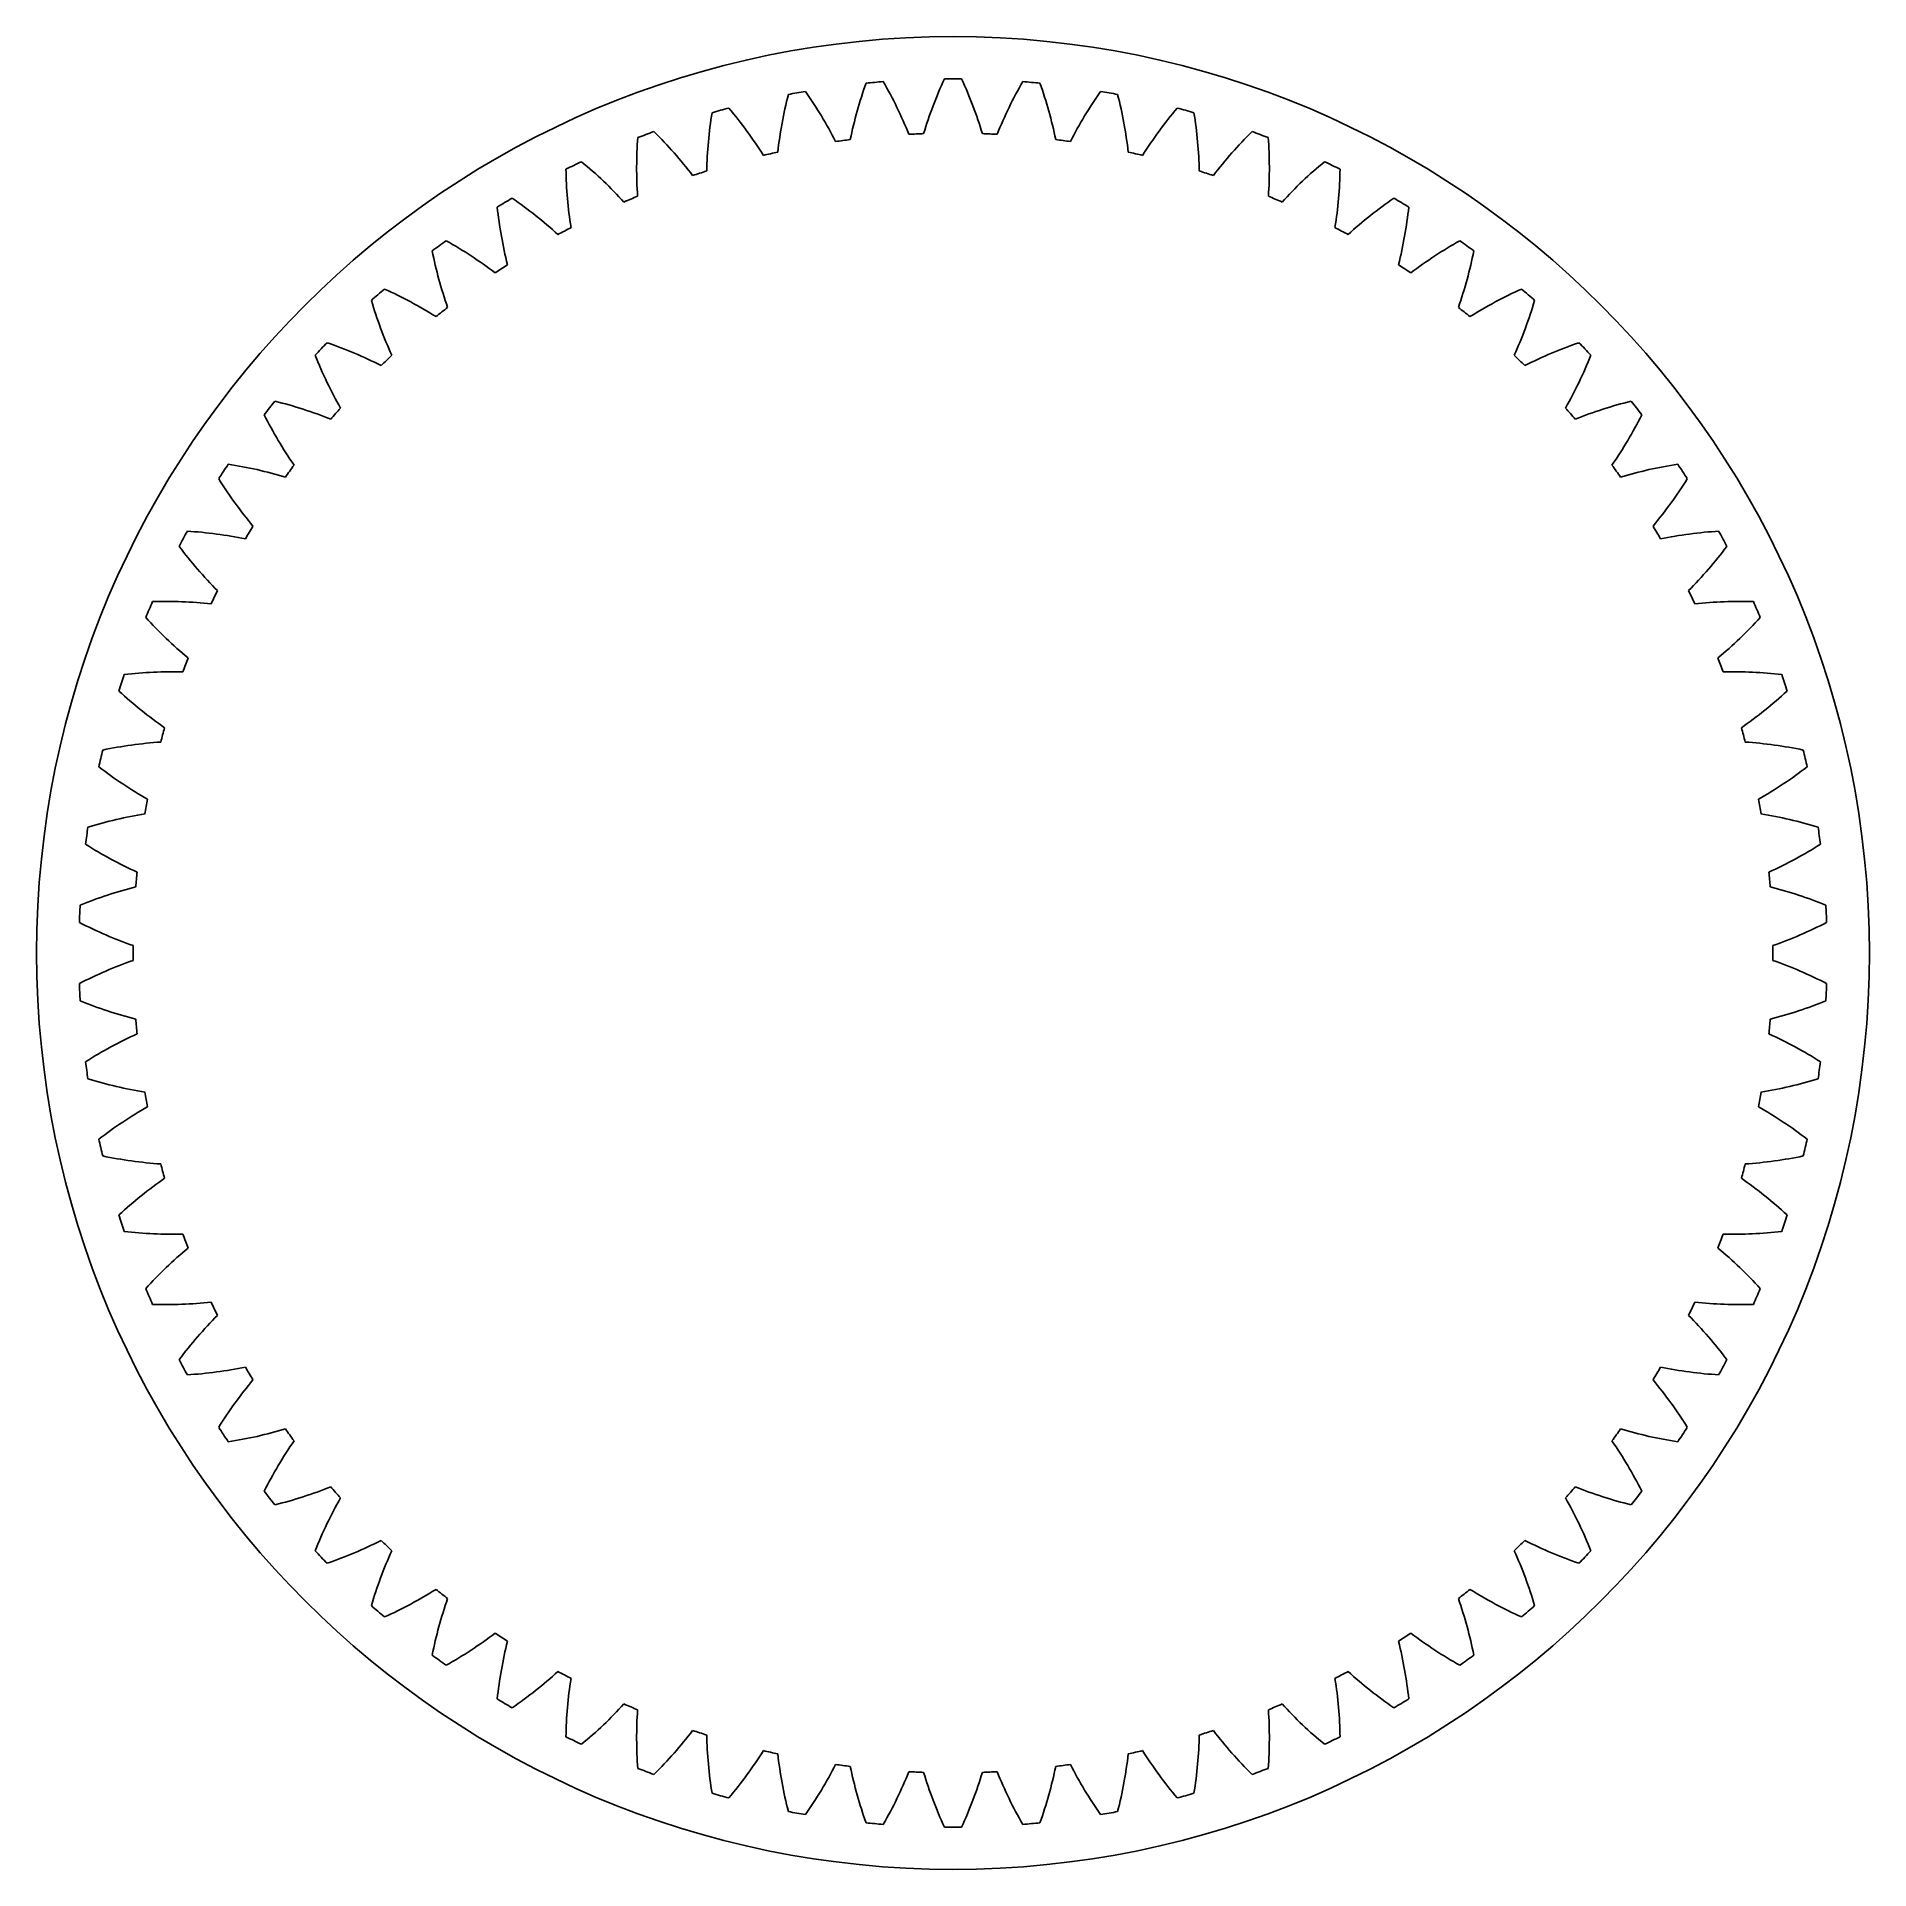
# Model space of a CAD drawing. Header units: millimetres. Extents: x -38 to 38, y -38 to 38.
import ezdxf

# ---------------------------------------------------------------- set-up
doc = ezdxf.new("R2010")
doc.units = ezdxf.units.MM

msp = doc.modelspace()

# ---------------------------------------------------------------- linework, layer by layer
at = {"color": 7, "linetype": 'Continuous', "lineweight": 25}
msp.add_circle((0, 0), 38, dxfattribs=at)
for centre, radius, start, end in [((0, 0), 36.251, 99.71866, 100.85277), ((-20.455, 25.693), 17.5, 27.04388, 35.00092), ((12.882, 30.209), 17.5, 160.42765, 168.38469), ((0, 0), 36.251, 94.5758, 95.70991), ((-18.069, 27.423), 17.5, 21.90102, 29.85806), ((15.538, 28.932), 17.5, 155.2848, 163.24184), ((0, 0), 36.251, 89.43295, 90.56705), ((-15.538, 28.932), 17.5, 16.75816, 24.7152), ((18.069, 27.423), 17.5, 150.14194, 158.09898), ((0, 0), 36.251, 84.29009, 85.4242), ((-12.882, 30.209), 17.5, 11.61531, 19.57235), ((20.455, 25.693), 17.5, 144.99908, 152.95612), ((0, 0), 36.251, 79.14723, 80.28134), ((0, 0), 36.251, 104.86152, 105.99563), ((-22.675, 23.756), 17.5, 32.18674, 40.14377), ((10.122, 31.242), 17.5, 165.57051, 173.52755), ((-10.122, 31.242), 17.5, 6.47245, 14.42949), ((22.675, 23.756), 17.5, 139.85623, 147.81326), ((0, 0), 36.251, 74.00437, 75.13848), ((7.281, 32.023), 17.5, 170.71337, 178.67041), ((-7.281, 32.023), 17.5, 1.32959, 9.28663), ((4.381, 32.547), 17.5, 175.85623, 183.81326), ((0, 0), 36.251, 110.00437, 111.13848), ((-24.713, 21.628), 17.5, 37.32959, 45.28663), ((0, 0), 34, 97.19684, 98.23173), ((0, 0), 34, 92.05398, 93.08888), ((0, 0), 34, 86.91112, 87.94602), ((0, 0), 34, 81.76827, 82.80316), ((24.713, 21.628), 17.5, 134.71337, 142.67041), ((0, 0), 36.251, 68.86152, 69.99563), ((-4.381, 32.547), 17.5, 356.18674, 4.14377), ((0, 0), 36.251, 115.14723, 116.28134), ((-26.553, 19.325), 17.5, 42.47245, 50.42949), ((0, 0), 34, 102.3397, 103.37459), ((0, 0), 34, 76.62541, 77.6603), ((26.553, 19.325), 17.5, 129.57051, 137.52755), ((0, 0), 36.251, 63.71866, 64.85277), ((1.446, 32.809), 17.5, 180.99908, 188.95612), ((0, 0), 34, 107.48255, 108.51745), ((0, 0), 34, 71.48255, 72.51745), ((-1.446, 32.809), 17.5, 351.04388, 359.00092), ((0, 0), 36.251, 120.29009, 121.4242), ((-28.178, 16.867), 17.5, 47.61531, 55.57235), ((0, 0), 34, 112.62541, 113.6603), ((0, 0), 34, 66.3397, 67.37459), ((28.178, 16.867), 17.5, 124.42765, 132.38469), ((0, 0), 36.251, 58.5758, 59.70991), ((-1.501, 32.806), 17.5, 186.14194, 194.09898), ((1.501, 32.806), 17.5, 345.90102, 353.85806), ((0, 0), 34, 117.76827, 118.80316), ((0, 0), 34, 61.19684, 62.23173), ((0, 0), 36.251, 125.43295, 126.56705), ((-4.435, 32.54), 17.5, 191.2848, 199.24184), ((-29.577, 14.274), 17.5, 52.75816, 60.7152), ((29.577, 14.274), 17.5, 119.2848, 127.24184), ((4.435, 32.54), 17.5, 340.75816, 348.7152), ((0, 0), 36.251, 53.43295, 54.56705), ((0, 0), 34, 122.91112, 123.94602), ((0, 0), 34, 56.05398, 57.08888), ((0, 0), 36.251, 130.5758, 131.70991), ((-30.737, 11.565), 17.5, 57.90102, 65.85806), ((30.737, 11.565), 17.5, 114.14194, 122.09898), ((0, 0), 36.251, 48.29009, 49.4242), ((-7.334, 32.011), 17.5, 196.42765, 204.38469), ((0, 0), 34, 128.05398, 129.08888), ((0, 0), 34, 50.91112, 51.94602), ((7.334, 32.011), 17.5, 335.61531, 343.57235), ((0, 0), 36.251, 135.71866, 136.85277), ((-31.65, 8.763), 17.5, 63.04388, 71.00092), ((31.65, 8.763), 17.5, 108.99908, 116.95612), ((0, 0), 36.251, 43.14723, 44.28134), ((-10.174, 31.225), 17.5, 201.57051, 209.52755), ((0, 0), 34, 133.19684, 134.23173), ((0, 0), 34, 45.76827, 46.80316), ((10.174, 31.225), 17.5, 330.47245, 338.42949), ((0, 0), 36.251, 140.86152, 141.99563), ((-32.308, 5.891), 17.5, 68.18674, 76.14377), ((32.308, 5.891), 17.5, 103.85623, 111.81326), ((0, 0), 36.251, 38.00437, 39.13848), ((-12.932, 30.187), 17.5, 206.71337, 214.67041), ((0, 0), 34, 138.3397, 139.37459), ((0, 0), 34, 40.62541, 41.6603), ((12.932, 30.187), 17.5, 325.32959, 333.28663), ((0, 0), 36.251, 146.00437, 147.13848), ((-32.706, 2.971), 17.5, 73.32959, 81.28663), ((0, 0), 34, 143.48255, 144.51745), ((0, 0), 34, 35.48255, 36.51745), ((32.706, 2.971), 17.5, 98.71337, 106.67041), ((0, 0), 36.251, 32.86152, 33.99563), ((-15.586, 28.906), 17.5, 211.85623, 219.81326), ((15.586, 28.906), 17.5, 320.18674, 328.14377), ((0, 0), 36.251, 151.14723, 152.28134), ((-32.841, 0.027), 17.5, 78.47245, 86.42949), ((0, 0), 34, 148.62541, 149.6603), ((0, 0), 34, 30.3397, 31.37459), ((32.841, 0.027), 17.5, 93.57051, 101.52755), ((0, 0), 36.251, 27.71866, 28.85277), ((-18.115, 27.393), 17.5, 216.99908, 224.95612), ((18.115, 27.393), 17.5, 315.04388, 323.00092), ((0, 0), 36.251, 156.29009, 157.4242), ((-32.711, -2.917), 17.5, 83.61531, 91.57235), ((0, 0), 34, 153.76827, 154.80316), ((0, 0), 34, 25.19684, 26.23173), ((32.711, -2.917), 17.5, 88.42765, 96.38469), ((0, 0), 36.251, 22.5758, 23.70991), ((-20.497, 25.659), 17.5, 222.14194, 230.09898), ((20.497, 25.659), 17.5, 309.90102, 317.85806), ((0, 0), 34, 158.91112, 159.94602), ((0, 0), 34, 20.05398, 21.08888), ((0, 0), 36.251, 161.43295, 162.56705), ((-32.318, -5.837), 17.5, 88.75816, 96.7152), ((32.318, -5.837), 17.5, 83.2848, 91.24184), ((0, 0), 36.251, 17.43295, 18.56705), ((-22.715, 23.718), 17.5, 227.2848, 235.24184), ((22.715, 23.718), 17.5, 304.75816, 312.7152), ((0, 0), 34, 164.05398, 165.08888), ((0, 0), 34, 14.91112, 15.94602), ((0, 0), 36.251, 166.5758, 167.70991), ((-31.665, -8.711), 17.5, 93.90102, 101.85806), ((31.665, -8.711), 17.5, 78.14194, 86.09898), ((0, 0), 36.251, 12.29009, 13.4242), ((-24.749, 21.587), 17.5, 232.42765, 240.38469), ((24.749, 21.587), 17.5, 299.61531, 307.57235), ((0, 0), 34, 169.19684, 170.23173), ((0, 0), 34, 9.76827, 10.80316), ((-30.756, -11.514), 17.5, 99.04388, 107.00092), ((30.756, -11.514), 17.5, 72.99908, 80.95612), ((0, 0), 36.251, 171.71866, 172.85277), ((0, 0), 36.251, 7.14723, 8.28134), ((-26.585, 19.281), 17.5, 237.57051, 245.52755), ((26.585, 19.281), 17.5, 294.47245, 302.42949), ((0, 0), 34, 174.3397, 175.37459), ((0, 0), 34, 4.62541, 5.6603), ((-29.6, -14.224), 17.5, 104.18674, 112.14377), ((29.6, -14.224), 17.5, 67.85623, 75.81326), ((0, 0), 36.251, 176.86152, 177.99563), ((0, 0), 36.251, 2.00437, 3.13848), ((-28.206, 16.821), 17.5, 242.71337, 250.67041), ((28.206, 16.821), 17.5, 289.32959, 297.28663), ((0, 0), 34, 179.48255, 180.51745), ((0, 0), 34, 359.48255, 0.51745), ((-28.206, -16.821), 17.5, 109.32959, 117.28663), ((28.206, -16.821), 17.5, 62.71337, 70.67041), ((0, 0), 36.251, 182.00437, 183.13848), ((0, 0), 36.251, 356.86152, 357.99563), ((-29.6, 14.224), 17.5, 247.85623, 255.81326), ((29.6, 14.224), 17.5, 284.18674, 292.14377), ((0, 0), 34, 184.62541, 185.6603), ((0, 0), 34, 354.3397, 355.37459), ((-26.585, -19.281), 17.5, 114.47245, 122.42949), ((26.585, -19.281), 17.5, 57.57051, 65.52755), ((0, 0), 36.251, 187.14723, 188.28134), ((0, 0), 36.251, 351.71866, 352.85277), ((-30.756, 11.514), 17.5, 252.99908, 260.95612), ((30.756, 11.514), 17.5, 279.04388, 287.00092), ((0, 0), 34, 189.76827, 190.80316), ((0, 0), 34, 349.19684, 350.23173), ((-24.749, -21.587), 17.5, 119.61531, 127.57235), ((24.749, -21.587), 17.5, 52.42765, 60.38469), ((0, 0), 36.251, 192.29009, 193.4242), ((0, 0), 36.251, 346.5758, 347.70991), ((-31.665, 8.711), 17.5, 258.14194, 266.09898), ((0, 0), 34, 194.91112, 195.94602), ((0, 0), 34, 344.05398, 345.08888), ((31.665, 8.711), 17.5, 273.90102, 281.85806), ((-22.715, -23.718), 17.5, 124.75816, 132.7152), ((22.715, -23.718), 17.5, 47.2848, 55.24184), ((0, 0), 36.251, 197.43295, 198.56705), ((0, 0), 36.251, 341.43295, 342.56705), ((-32.318, 5.837), 17.5, 263.2848, 271.24184), ((0, 0), 34, 200.05398, 201.08888), ((0, 0), 34, 338.91112, 339.94602), ((32.318, 5.837), 17.5, 268.75816, 276.7152), ((-20.497, -25.659), 17.5, 129.90102, 137.85806), ((20.497, -25.659), 17.5, 42.14194, 50.09898), ((0, 0), 36.251, 202.5758, 203.70991), ((0, 0), 36.251, 336.29009, 337.4242), ((-32.711, 2.917), 17.5, 268.42765, 276.38469), ((-18.115, -27.393), 17.5, 135.04388, 143.00092), ((0, 0), 34, 205.19684, 206.23173), ((0, 0), 34, 333.76827, 334.80316), ((18.115, -27.393), 17.5, 36.99908, 44.95612), ((32.711, 2.917), 17.5, 263.61531, 271.57235), ((0, 0), 36.251, 207.71866, 208.85277), ((-32.841, -0.027), 17.5, 273.57051, 281.52755), ((0, 0), 34, 210.3397, 211.37459), ((0, 0), 34, 328.62541, 329.6603), ((32.841, -0.027), 17.5, 258.47245, 266.42949), ((0, 0), 36.251, 331.14723, 332.28134), ((-15.586, -28.906), 17.5, 140.18674, 148.14377), ((15.586, -28.906), 17.5, 31.85623, 39.81326), ((0, 0), 36.251, 212.86152, 213.99563), ((-32.706, -2.971), 17.5, 278.71337, 286.67041), ((0, 0), 34, 215.48255, 216.51745), ((0, 0), 34, 323.48255, 324.51745), ((32.706, -2.971), 17.5, 253.32959, 261.28663), ((0, 0), 36.251, 326.00437, 327.13848), ((-12.932, -30.187), 17.5, 145.32959, 153.28663), ((12.932, -30.187), 17.5, 26.71337, 34.67041), ((0, 0), 36.251, 218.00437, 219.13848), ((-32.308, -5.891), 17.5, 283.85623, 291.81326), ((-10.174, -31.225), 17.5, 150.47245, 158.42949), ((0, 0), 34, 220.62541, 221.6603), ((0, 0), 34, 318.3397, 319.37459), ((10.174, -31.225), 17.5, 21.57051, 29.52755), ((32.308, -5.891), 17.5, 248.18674, 256.14377), ((0, 0), 36.251, 320.86152, 321.99563), ((0, 0), 36.251, 223.14723, 224.28134), ((-31.65, -8.763), 17.5, 288.99908, 296.95612), ((-7.334, -32.011), 17.5, 155.61531, 163.57235), ((0, 0), 34, 225.76827, 226.80316), ((0, 0), 34, 313.19684, 314.23173), ((7.334, -32.011), 17.5, 16.42765, 24.38469), ((31.65, -8.763), 17.5, 243.04388, 251.00092), ((0, 0), 36.251, 315.71866, 316.85277), ((-30.737, -11.565), 17.5, 294.14194, 302.09898), ((0, 0), 34, 230.91112, 231.94602), ((0, 0), 34, 308.05398, 309.08888), ((30.737, -11.565), 17.5, 237.90102, 245.85806), ((0, 0), 36.251, 228.29009, 229.4242), ((-4.435, -32.54), 17.5, 160.75816, 168.7152), ((4.435, -32.54), 17.5, 11.2848, 19.24184), ((0, 0), 36.251, 310.5758, 311.70991), ((-29.577, -14.274), 17.5, 299.2848, 307.24184), ((0, 0), 34, 236.05398, 237.08888), ((-1.501, -32.806), 17.5, 165.90102, 173.85806), ((0, 0), 34, 302.91112, 303.94602), ((1.501, -32.806), 17.5, 6.14194, 14.09898), ((29.577, -14.274), 17.5, 232.75816, 240.7152), ((0, 0), 36.251, 233.43295, 234.56705), ((0, 0), 36.251, 305.43295, 306.56705), ((-28.178, -16.867), 17.5, 304.42765, 312.38469), ((0, 0), 34, 241.19684, 242.23173), ((1.446, -32.809), 17.5, 171.04388, 179.00092), ((0, 0), 34, 297.76827, 298.80316), ((-1.446, -32.809), 17.5, 0.99908, 8.95612), ((28.178, -16.867), 17.5, 227.61531, 235.57235), ((0, 0), 36.251, 238.5758, 239.70991), ((-26.553, -19.325), 17.5, 309.57051, 317.52755), ((0, 0), 34, 246.3397, 247.37459), ((0, 0), 34, 292.62541, 293.6603), ((26.553, -19.325), 17.5, 222.47245, 230.42949), ((0, 0), 36.251, 300.29009, 301.4242), ((4.381, -32.547), 17.5, 176.18674, 184.14377), ((-4.381, -32.547), 17.5, 355.85623, 3.81326), ((0, 0), 36.251, 243.71866, 244.85277), ((-24.713, -21.628), 17.5, 314.71337, 322.67041), ((0, 0), 34, 251.48255, 252.51745), ((7.281, -32.023), 17.5, 181.32959, 189.28663), ((-7.281, -32.023), 17.5, 350.71337, 358.67041), ((0, 0), 34, 287.48255, 288.51745), ((24.713, -21.628), 17.5, 217.32959, 225.28663), ((0, 0), 36.251, 295.14723, 296.28134), ((-22.675, -23.756), 17.5, 319.85623, 327.81326), ((0, 0), 34, 256.62541, 257.6603), ((10.122, -31.242), 17.5, 186.47245, 194.42949), ((-10.122, -31.242), 17.5, 345.57051, 353.52755), ((0, 0), 34, 282.3397, 283.37459), ((22.675, -23.756), 17.5, 212.18674, 220.14377), ((0, 0), 36.251, 248.86152, 249.99563), ((-20.455, -25.693), 17.5, 324.99908, 332.95612), ((0, 0), 34, 261.76827, 262.80316), ((12.882, -30.209), 17.5, 191.61531, 199.57235), ((-18.069, -27.423), 17.5, 330.14194, 338.09898), ((0, 0), 34, 266.91112, 267.94602), ((15.538, -28.932), 17.5, 196.75816, 204.7152), ((-15.538, -28.932), 17.5, 335.2848, 343.24184), ((0, 0), 34, 272.05398, 273.08888), ((18.069, -27.423), 17.5, 201.90102, 209.85806), ((-12.882, -30.209), 17.5, 340.42765, 348.38469), ((0, 0), 34, 277.19684, 278.23173), ((20.455, -25.693), 17.5, 207.04388, 215.00092), ((0, 0), 36.251, 290.00437, 291.13848), ((0, 0), 36.251, 254.00437, 255.13848), ((0, 0), 36.251, 284.86152, 285.99563), ((0, 0), 36.251, 259.14723, 260.28134), ((0, 0), 36.251, 279.71866, 280.85277), ((0, 0), 36.251, 264.29009, 265.4242), ((0, 0), 36.251, 269.43295, 270.56705), ((0, 0), 36.251, 274.5758, 275.70991)]:
    msp.add_arc(centre, radius, start, end, dxfattribs=at)

doc.saveas('drawing.dxf')
